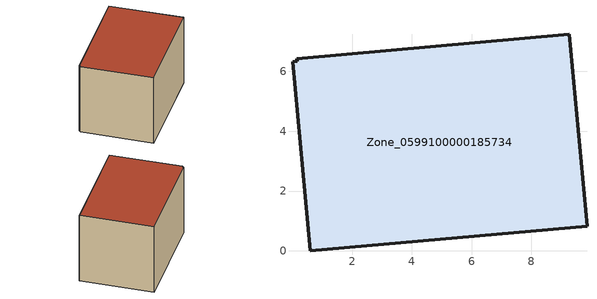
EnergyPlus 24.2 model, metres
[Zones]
Zone_0599100000185734
 floor ground (C_G): 9.86,0.83 0.6,0 0.01,6.33 0.16,6.35 0.15,6.43 9.26,7.25 z0
 wall outside (C_F): 9.86,0.83 9.26,7.25 0.15,6.43 0.16,6.35 0.01,6.33 0.6,0 9.86,0.83 z0:6.54
 roof outside (C_R): 0.6,0 9.86,0.83 9.26,7.25 0.15,6.43 0.16,6.35 0.01,6.33 z6.54
[BUILDING]
Pand.0599100000185734: North Axis=0; Terrain=City; Loads Convergence Tolerance Value=0.04; Temperature Convergence Tolerance Value=0.4; Solar Distribution=FullExterior; Maximum Number of Warmup Days=25; Minimum Number of Warmup Days=1
[Site:Location]
Rotterdam.The.Hague.AP_ZH_NLD Design_Conditions: Latitude=51.96; Longitude=4.45; Time Zone=1; Elevation=-4.5
[SITE:GROUNDTEMPERATURE:BUILDINGSURFACE]
18, 18, 18, 18, 18, 18, 18, 18, 18, 18, 18, 18
[MATERIAL] Thermal Absorptance=0.9; Solar Absorptance=0.7; Visible Absorptance=0.7
Name | Roughness | Thickness | Conductivity | Density | Specific Heat
G.TI.1946-1964 | MediumSmooth | 0.15 | 1 | 540 | 1210
F.TI.1946-1964 | Rough | 0.3 | 0.857143 | 1920 | 840
R.TI.1946-1964 | MediumRough | 0.2 | 0.277778 | 1500 | 1000
[CONSTRUCTION]
C_G: G.TI.1946-1964
C_F: F.TI.1946-1964
C_R: R.TI.1946-1964
[ZONE]
Zone_0599100000185734: Type=1; Multiplier=1; Ceiling Height=Autocalculate; Volume=Autocalculate; Floor Area=autocalculate; Part of Total Floor Area=Yes
[ZONEINFILTRATION:DESIGNFLOWRATE]
Infil_Zone_0599100000185734: Zone or ZoneList or Space or SpaceList=Zone_0599100000185734; Schedule=AlwaysOn; Design Flow Rate Calculation Method=Flow/Area; Flow Rate per Floor Area=0.003; Constant Term Coefficient=1; Temperature Term Coefficient=0; Velocity Term Coefficient=0; Velocity Squared Term Coefficient=0
[HVACTEMPLATE:ZONE:IDEALLOADSAIRSYSTEM]
Zone_0599100000185734: Maximum Heating Supply Air Temperature=50; Minimum Cooling Supply Air Temperature=13; Maximum Heating Supply Air Humidity Ratio=0.0156; Minimum Cooling Supply Air Humidity Ratio=0.0077; Heating Limit=NoLimit; Cooling Limit=NoLimit; Dehumidification Control Type=ConstantSensibleHeatRatio; Cooling Sensible Heat Ratio=0.7; Dehumidification Setpoint=60; Humidification Control Type=None; Humidification Setpoint=30; Outdoor Air Method=None; Outdoor Air Flow Rate per Person=0.00944; Outdoor Air Flow Rate per Zone Floor Area=0; Outdoor Air Flow Rate per Zone=0; Demand Controlled Ventilation Type=None; Outdoor Air Economizer Type=NoEconomizer; Heat Recovery Type=None; Sensible Heat Recovery Effectiveness=0.7; Latent Heat Recovery Effectiveness=0.65
[ZONECONTROL:THERMOSTAT]
ThermostatControl_Zone_0599100000185734: Zone or ZoneList=Zone_0599100000185734; Control Type Schedule=DualSetpointControlType; Control 1=Thermostat_Zone_0599100000185734; Temperature Difference Between Cutout And Setpoint=0
[THERMOSTATSETPOINT:DUALSETPOINT]
Thermostat_Zone_0599100000185734: Heating Setpoint Temperature Schedule=HeatingSetpoint_Zone_0599100000185734; Cooling Setpoint Temperature Schedule=CoolingSetpoint_Zone_0599100000185734
[SCHEDULE:COMPACT]
HeatingSetpoint_Zone_0599100000185734: Through: 12/31, For: AllDays, Until: 24:00, 21
CoolingSetpoint_Zone_0599100000185734: Through: 12/31, For: AllDays, Until: 24:00, 24
DualSetpointControlType: Through: 12/31, For: AllDays, Until: 24:00, 4
AlwaysOn: Through: 12/31, For: AllDays, Until: 24:00, 1
